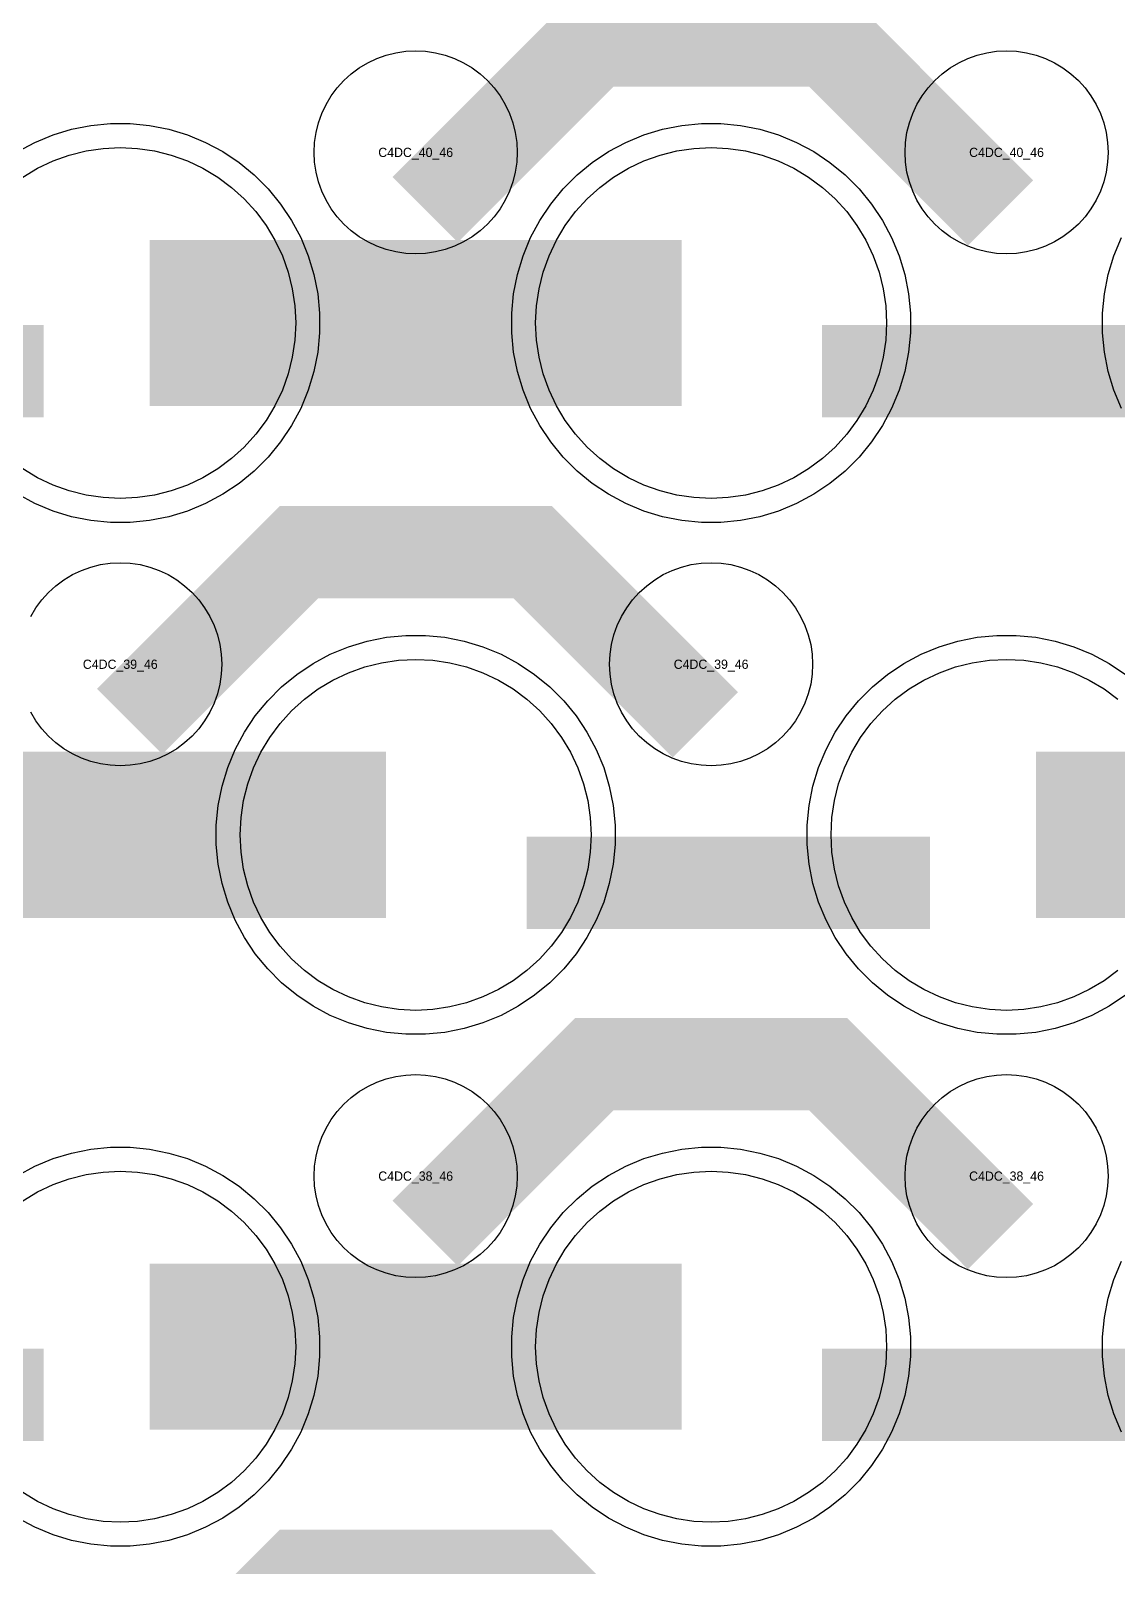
# Model space of a CAD drawing. Extents: x -11880 to 11880, y -14992 to 14992.
# Drawn here: x 2695.8 to 2990, y -9633.6 to -9217.9 of the extents above; entities that cross this region are included whole.
import ezdxf
from ezdxf.enums import TextEntityAlignment as Align

# ---------------------------------------------------------------- set-up
doc = ezdxf.new("R2010")
doc.units = 0
doc.header["$MEASUREMENT"] = 0
for name, color, linetype in [('GDS_775_DT_237', 138, 'CONTINUOUS'), ('RDL1_FS', 34, 'CONTINUOUS'), ('RDL_BS', 160, 'CONTINUOUS')]:
    doc.layers.add(name, color=color, linetype=linetype)

msp = doc.modelspace()

# ---------------------------------------------------------------- linework, layer by layer
at = {"layer": 'RDL1_FS'}
for points in [[(2693.605, -9257.498), (2697.605, -9255.1), (2701.819, -9253.108), (2706.209, -9251.536), (2710.732, -9250.404), (2715.343, -9249.72), (2720, -9249.491), (2724.657, -9249.72), (2729.268, -9250.404), (2733.791, -9251.536), (2738.181, -9253.108), (2742.395, -9255.1), (2746.395, -9257.498), (2750.14, -9260.276), (2753.594, -9263.406), (2756.724, -9266.86), (2759.502, -9270.605), (2761.9, -9274.605), (2763.892, -9278.819), (2765.464, -9283.209), (2766.596, -9287.732), (2767.28, -9292.343), (2767.509, -9297), (2767.28, -9301.657), (2766.596, -9306.268), (2765.464, -9310.791), (2763.892, -9315.181), (2761.9, -9319.395), (2759.502, -9323.395), (2756.724, -9327.14), (2753.594, -9330.594), (2750.14, -9333.724), (2746.395, -9336.502), (2742.395, -9338.9), (2738.181, -9340.892), (2733.791, -9342.464), (2729.268, -9343.596), (2724.657, -9344.28), (2720, -9344.509), (2715.343, -9344.28), (2710.732, -9343.596), (2706.209, -9342.464), (2701.819, -9340.892), (2697.605, -9338.9), (2693.605, -9336.502)], [(2990.14, -9472.289), (2986.395, -9475.067), (2982.395, -9477.465), (2978.181, -9479.457), (2973.791, -9481.029), (2969.268, -9482.161), (2964.657, -9482.845), (2960, -9483.074), (2955.343, -9482.845), (2950.732, -9482.161), (2946.209, -9481.029), (2941.819, -9479.457), (2937.605, -9477.465), (2933.605, -9475.067), (2929.86, -9472.289), (2926.406, -9469.159), (2923.276, -9465.705), (2920.498, -9461.96), (2918.1, -9457.96), (2916.108, -9453.746), (2914.536, -9449.356), (2913.404, -9444.833), (2912.72, -9440.222), (2912.491, -9435.565), (2912.72, -9430.908), (2913.404, -9426.297), (2914.536, -9421.774), (2916.108, -9417.384), (2918.1, -9413.17), (2920.498, -9409.17), (2923.276, -9405.425), (2926.406, -9401.971), (2929.86, -9398.841), (2933.605, -9396.063), (2937.605, -9393.665), (2941.819, -9391.673), (2946.209, -9390.101), (2950.732, -9388.969), (2955.343, -9388.285), (2960, -9388.056), (2964.657, -9388.285), (2969.268, -9388.969), (2973.791, -9390.101), (2978.181, -9391.673), (2982.395, -9393.665), (2986.395, -9396.063), (2990.14, -9398.841)]]:
    msp.add_lwpolyline(points, dxfattribs=at)
for points in [[(2880, -9344.509), (2875.343, -9344.28), (2870.732, -9343.596), (2866.209, -9342.464), (2861.819, -9340.892), (2857.605, -9338.9), (2853.605, -9336.502), (2849.86, -9333.724), (2846.406, -9330.594), (2843.276, -9327.14), (2840.498, -9323.395), (2838.1, -9319.395), (2836.108, -9315.181), (2834.536, -9310.791), (2833.404, -9306.268), (2832.72, -9301.657), (2832.491, -9297), (2832.72, -9292.343), (2833.404, -9287.732), (2834.536, -9283.209), (2836.108, -9278.819), (2838.1, -9274.605), (2840.498, -9270.605), (2843.276, -9266.86), (2846.406, -9263.406), (2849.86, -9260.276), (2853.605, -9257.498), (2857.605, -9255.1), (2861.819, -9253.108), (2866.209, -9251.536), (2870.732, -9250.404), (2875.343, -9249.72), (2880, -9249.491), (2884.657, -9249.72), (2889.268, -9250.404), (2893.791, -9251.536), (2898.181, -9253.108), (2902.395, -9255.1), (2906.395, -9257.498), (2910.14, -9260.276), (2913.594, -9263.406), (2916.724, -9266.86), (2919.502, -9270.605), (2921.9, -9274.605), (2923.892, -9278.819), (2925.464, -9283.209), (2926.596, -9287.732), (2927.28, -9292.343), (2927.509, -9297), (2927.28, -9301.657), (2926.596, -9306.268), (2925.464, -9310.791), (2923.892, -9315.181), (2921.9, -9319.395), (2919.502, -9323.395), (2916.724, -9327.14), (2913.594, -9330.594), (2910.14, -9333.724), (2906.395, -9336.502), (2902.395, -9338.9), (2898.181, -9340.892), (2893.791, -9342.464), (2889.268, -9343.596), (2884.657, -9344.28)], [(2800, -9483.074), (2795.343, -9482.845), (2790.732, -9482.161), (2786.209, -9481.029), (2781.819, -9479.457), (2777.605, -9477.465), (2773.605, -9475.067), (2769.86, -9472.289), (2766.406, -9469.159), (2763.276, -9465.705), (2760.498, -9461.96), (2758.1, -9457.96), (2756.108, -9453.746), (2754.536, -9449.356), (2753.404, -9444.833), (2752.72, -9440.222), (2752.491, -9435.565), (2752.72, -9430.908), (2753.404, -9426.297), (2754.536, -9421.774), (2756.108, -9417.384), (2758.1, -9413.17), (2760.498, -9409.17), (2763.276, -9405.425), (2766.406, -9401.971), (2769.86, -9398.841), (2773.605, -9396.063), (2777.605, -9393.665), (2781.819, -9391.673), (2786.209, -9390.101), (2790.732, -9388.969), (2795.343, -9388.285), (2800, -9388.056), (2804.657, -9388.285), (2809.268, -9388.969), (2813.791, -9390.101), (2818.181, -9391.673), (2822.395, -9393.665), (2826.395, -9396.063), (2830.14, -9398.841), (2833.594, -9401.971), (2836.724, -9405.425), (2839.502, -9409.17), (2841.9, -9413.17), (2843.892, -9417.384), (2845.464, -9421.774), (2846.596, -9426.297), (2847.28, -9430.908), (2847.509, -9435.565), (2847.28, -9440.222), (2846.596, -9444.833), (2845.464, -9449.356), (2843.892, -9453.746), (2841.9, -9457.96), (2839.502, -9461.96), (2836.724, -9465.705), (2833.594, -9469.159), (2830.14, -9472.289), (2826.395, -9475.067), (2822.395, -9477.465), (2818.181, -9479.457), (2813.791, -9481.029), (2809.268, -9482.161), (2804.657, -9482.845)]]:
    msp.add_lwpolyline(points, close=True, dxfattribs=at)
for points in [[(2728.002, -9297, 45, 45, 0), (2800.002, -9297, 45, 45, 0)], [(2800.002, -9297, 45, 45, 0), (2872.002, -9297, 45, 45, 0)], [(2648.002, -9435.565, 45, 45, 0), (2720.002, -9435.565, 45, 45, 0)], [(2720.002, -9435.565, 45, 45, 0), (2792.002, -9435.565, 45, 45, 0)], [(2968.002, -9435.565, 45, 45, 0), (3040.002, -9435.565, 45, 45, 0)]]:
    msp.add_lwpolyline(points, format="xyseb", dxfattribs=at)
at = {"layer": 'RDL1_FS', "color": 241, "true_color": 0xf7abae}
msp.add_lwpolyline([(2693.605, -9534.628), (2697.605, -9532.23), (2701.819, -9530.238), (2706.209, -9528.666), (2710.732, -9527.534), (2715.343, -9526.85), (2720, -9526.621), (2724.657, -9526.85), (2729.268, -9527.534), (2733.791, -9528.666), (2738.181, -9530.238), (2742.395, -9532.23), (2746.395, -9534.628), (2750.14, -9537.406), (2753.594, -9540.536), (2756.724, -9543.99), (2759.502, -9547.735), (2761.9, -9551.735), (2763.892, -9555.949), (2765.464, -9560.339), (2766.596, -9564.862), (2767.28, -9569.473), (2767.509, -9574.13), (2767.28, -9578.787), (2766.596, -9583.398), (2765.464, -9587.921), (2763.892, -9592.311), (2761.9, -9596.525), (2759.502, -9600.525), (2756.724, -9604.27), (2753.594, -9607.724), (2750.14, -9610.854), (2746.395, -9613.632), (2742.395, -9616.03), (2738.181, -9618.022), (2733.791, -9619.594), (2729.268, -9620.726), (2724.657, -9621.41), (2720, -9621.639), (2715.343, -9621.41), (2710.732, -9620.726), (2706.209, -9619.594), (2701.819, -9618.022), (2697.605, -9616.03), (2693.605, -9613.632)], dxfattribs=at)
msp.add_lwpolyline([(2880, -9621.639), (2875.343, -9621.41), (2870.732, -9620.726), (2866.209, -9619.594), (2861.819, -9618.022), (2857.605, -9616.03), (2853.605, -9613.632), (2849.86, -9610.854), (2846.406, -9607.724), (2843.276, -9604.27), (2840.498, -9600.525), (2838.1, -9596.525), (2836.108, -9592.311), (2834.536, -9587.921), (2833.404, -9583.398), (2832.72, -9578.787), (2832.491, -9574.13), (2832.72, -9569.473), (2833.404, -9564.862), (2834.536, -9560.339), (2836.108, -9555.949), (2838.1, -9551.735), (2840.498, -9547.735), (2843.276, -9543.99), (2846.406, -9540.536), (2849.86, -9537.406), (2853.605, -9534.628), (2857.605, -9532.23), (2861.819, -9530.238), (2866.209, -9528.666), (2870.732, -9527.534), (2875.343, -9526.85), (2880, -9526.621), (2884.657, -9526.85), (2889.268, -9527.534), (2893.791, -9528.666), (2898.181, -9530.238), (2902.395, -9532.23), (2906.395, -9534.628), (2910.14, -9537.406), (2913.594, -9540.536), (2916.724, -9543.99), (2919.502, -9547.735), (2921.9, -9551.735), (2923.892, -9555.949), (2925.464, -9560.339), (2926.596, -9564.862), (2927.28, -9569.473), (2927.509, -9574.13), (2927.28, -9578.787), (2926.596, -9583.398), (2925.464, -9587.921), (2923.892, -9592.311), (2921.9, -9596.525), (2919.502, -9600.525), (2916.724, -9604.27), (2913.594, -9607.724), (2910.14, -9610.854), (2906.395, -9613.632), (2902.395, -9616.03), (2898.181, -9618.022), (2893.791, -9619.594), (2889.268, -9620.726), (2884.657, -9621.41)], close=True, dxfattribs=at)
for points in [[(2728.002, -9574.13, 45, 45, 0), (2800.002, -9574.13, 45, 45, 0)], [(2800.002, -9574.13, 45, 45, 0), (2872.002, -9574.13, 45, 45, 0)]]:
    msp.add_lwpolyline(points, format="xyseb", dxfattribs=at)
at = {"layer": 'RDL_BS'}
for points in [[(2802.562, -9266.314, 25, 25, 0), (2848.377, -9220.499, 25, 25, 0), (2881.93, -9220.499, 25, 25, 0)], [(2958.401, -9267.213, 25, 25, 0), (2911.687, -9220.499, 25, 25, 0), (2881.929, -9220.499, 25, 25, 0)], [(2590.016, -9310.013, 25, 25, 0), (2699.281, -9310.013, 25, 25, 0)], [(2910.016, -9310.013, 25, 25, 0), (3019.281, -9310.013, 25, 25, 0)], [(2722.562, -9404.879, 25, 25, 0), (2768.377, -9359.064, 25, 25, 0), (2801.93, -9359.064, 25, 25, 0)], [(2878.401, -9405.778, 25, 25, 0), (2831.687, -9359.064, 25, 25, 0), (2801.929, -9359.064, 25, 25, 0)], [(2830.016, -9448.578, 25, 25, 0), (2939.281, -9448.578, 25, 25, 0)], [(2802.562, -9543.444, 25, 25, 0), (2848.377, -9497.629, 25, 25, 0), (2881.93, -9497.629, 25, 25, 0)], [(2958.401, -9544.343, 25, 25, 0), (2911.687, -9497.629, 25, 25, 0), (2881.929, -9497.629, 25, 25, 0)], [(2722.562, -9682.009, 25, 25, 0), (2768.377, -9636.194, 25, 25, 0), (2801.93, -9636.194, 25, 25, 0)], [(2878.401, -9682.908, 25, 25, 0), (2831.687, -9636.194, 25, 25, 0), (2801.929, -9636.194, 25, 25, 0)]]:
    msp.add_lwpolyline(points, format="xyseb", dxfattribs=at)
for points in [[(2800, -9278.306), (2797.307, -9278.174), (2794.635, -9277.778), (2792.016, -9277.121), (2789.481, -9276.214), (2787.044, -9275.062), (2784.72, -9273.669), (2782.557, -9272.066), (2780.558, -9270.254), (2778.746, -9268.255), (2777.143, -9266.092), (2775.75, -9263.768), (2774.598, -9261.331), (2773.691, -9258.796), (2773.034, -9256.177), (2772.638, -9253.505), (2772.506, -9250.812), (2772.638, -9248.119), (2773.034, -9245.447), (2773.691, -9242.828), (2774.598, -9240.293), (2775.75, -9237.856), (2777.143, -9235.532), (2778.746, -9233.369), (2780.558, -9231.37), (2782.557, -9229.558), (2784.72, -9227.955), (2787.044, -9226.562), (2789.481, -9225.41), (2792.016, -9224.503), (2794.635, -9223.846), (2797.307, -9223.45), (2800, -9223.318), (2802.693, -9223.45), (2805.365, -9223.846), (2807.984, -9224.503), (2810.519, -9225.41), (2812.956, -9226.562), (2815.28, -9227.955), (2817.443, -9229.558), (2819.442, -9231.37), (2821.254, -9233.369), (2822.857, -9235.532), (2824.25, -9237.856), (2825.402, -9240.293), (2826.309, -9242.828), (2826.966, -9245.447), (2827.362, -9248.119), (2827.494, -9250.812), (2827.362, -9253.505), (2826.966, -9256.177), (2826.309, -9258.796), (2825.402, -9261.331), (2824.25, -9263.768), (2822.857, -9266.092), (2821.254, -9268.255), (2819.442, -9270.254), (2817.443, -9272.066), (2815.28, -9273.669), (2812.956, -9275.062), (2810.519, -9276.214), (2807.984, -9277.121), (2805.365, -9277.778), (2802.693, -9278.174)], [(2960, -9278.306), (2957.307, -9278.174), (2954.635, -9277.778), (2952.016, -9277.121), (2949.481, -9276.214), (2947.044, -9275.062), (2944.72, -9273.669), (2942.557, -9272.066), (2940.558, -9270.254), (2938.746, -9268.255), (2937.143, -9266.092), (2935.75, -9263.768), (2934.598, -9261.331), (2933.691, -9258.796), (2933.034, -9256.177), (2932.638, -9253.505), (2932.506, -9250.812), (2932.638, -9248.119), (2933.034, -9245.447), (2933.691, -9242.828), (2934.598, -9240.293), (2935.75, -9237.856), (2937.143, -9235.532), (2938.746, -9233.369), (2940.558, -9231.37), (2942.557, -9229.558), (2944.72, -9227.955), (2947.044, -9226.562), (2949.481, -9225.41), (2952.016, -9224.503), (2954.635, -9223.846), (2957.307, -9223.45), (2960, -9223.318), (2962.693, -9223.45), (2965.365, -9223.846), (2967.984, -9224.503), (2970.519, -9225.41), (2972.956, -9226.562), (2975.28, -9227.955), (2977.443, -9229.558), (2979.442, -9231.37), (2981.254, -9233.369), (2982.857, -9235.532), (2984.25, -9237.856), (2985.402, -9240.293), (2986.309, -9242.828), (2986.966, -9245.447), (2987.362, -9248.119), (2987.494, -9250.812), (2987.362, -9253.505), (2986.966, -9256.177), (2986.309, -9258.796), (2985.402, -9261.331), (2984.25, -9263.768), (2982.857, -9266.092), (2981.254, -9268.255), (2979.442, -9270.254), (2977.443, -9272.066), (2975.28, -9273.669), (2972.956, -9275.062), (2970.519, -9276.214), (2967.984, -9277.121), (2965.365, -9277.778), (2962.693, -9278.174)], [(2877.356, -9351), (2872.062, -9350.483), (2866.835, -9349.437), (2861.795, -9347.906), (2856.885, -9345.875), (2852.223, -9343.383), (2847.809, -9340.436), (2843.708, -9337.074), (2839.926, -9333.292), (2836.564, -9329.191), (2833.617, -9324.777), (2831.125, -9320.115), (2829.094, -9315.205), (2827.563, -9310.165), (2826.517, -9304.938), (2826, -9299.644), (2826, -9294.356), (2826.517, -9289.062), (2827.563, -9283.835), (2829.094, -9278.795), (2831.125, -9273.885), (2833.617, -9269.223), (2836.564, -9264.809), (2839.926, -9260.708), (2843.708, -9256.926), (2847.809, -9253.564), (2852.223, -9250.617), (2856.885, -9248.125), (2861.795, -9246.094), (2866.835, -9244.563), (2872.062, -9243.517), (2877.356, -9243), (2882.644, -9243), (2887.938, -9243.517), (2893.165, -9244.563), (2898.205, -9246.094), (2903.115, -9248.125), (2907.777, -9250.617), (2912.191, -9253.564), (2916.292, -9256.926), (2920.074, -9260.708), (2923.436, -9264.809), (2926.383, -9269.223), (2928.875, -9273.885), (2930.906, -9278.795), (2932.437, -9283.835), (2933.483, -9289.062), (2934, -9294.356), (2934, -9299.644), (2933.483, -9304.938), (2932.437, -9310.165), (2930.906, -9315.205), (2928.875, -9320.115), (2926.383, -9324.777), (2923.436, -9329.191), (2920.074, -9333.292), (2916.292, -9337.074), (2912.191, -9340.436), (2907.777, -9343.383), (2903.115, -9345.875), (2898.205, -9347.906), (2893.165, -9349.437), (2887.938, -9350.483), (2882.644, -9351)], [(2880, -9416.871), (2877.307, -9416.739), (2874.635, -9416.343), (2872.016, -9415.686), (2869.481, -9414.779), (2867.044, -9413.627), (2864.72, -9412.234), (2862.557, -9410.631), (2860.558, -9408.819), (2858.746, -9406.82), (2857.143, -9404.657), (2855.75, -9402.333), (2854.598, -9399.896), (2853.691, -9397.361), (2853.034, -9394.742), (2852.638, -9392.07), (2852.506, -9389.377), (2852.638, -9386.684), (2853.034, -9384.012), (2853.691, -9381.393), (2854.598, -9378.858), (2855.75, -9376.421), (2857.143, -9374.097), (2858.746, -9371.934), (2860.558, -9369.935), (2862.557, -9368.123), (2864.72, -9366.52), (2867.044, -9365.127), (2869.481, -9363.975), (2872.016, -9363.068), (2874.635, -9362.411), (2877.307, -9362.015), (2880, -9361.883), (2882.693, -9362.015), (2885.365, -9362.411), (2887.984, -9363.068), (2890.519, -9363.975), (2892.956, -9365.127), (2895.28, -9366.52), (2897.443, -9368.123), (2899.442, -9369.935), (2901.254, -9371.934), (2902.857, -9374.097), (2904.25, -9376.421), (2905.402, -9378.858), (2906.309, -9381.393), (2906.966, -9384.012), (2907.362, -9386.684), (2907.494, -9389.377), (2907.362, -9392.07), (2906.966, -9394.742), (2906.309, -9397.361), (2905.402, -9399.896), (2904.25, -9402.333), (2902.857, -9404.657), (2901.254, -9406.82), (2899.442, -9408.819), (2897.443, -9410.631), (2895.28, -9412.234), (2892.956, -9413.627), (2890.519, -9414.779), (2887.984, -9415.686), (2885.365, -9416.343), (2882.693, -9416.739)], [(2797.356, -9489.565), (2792.062, -9489.048), (2786.835, -9488.002), (2781.795, -9486.471), (2776.885, -9484.44), (2772.223, -9481.948), (2767.809, -9479.001), (2763.708, -9475.639), (2759.926, -9471.857), (2756.564, -9467.756), (2753.617, -9463.342), (2751.125, -9458.68), (2749.094, -9453.77), (2747.563, -9448.73), (2746.517, -9443.503), (2746, -9438.209), (2746, -9432.921), (2746.517, -9427.627), (2747.563, -9422.4), (2749.094, -9417.36), (2751.125, -9412.45), (2753.617, -9407.788), (2756.564, -9403.374), (2759.926, -9399.273), (2763.708, -9395.491), (2767.809, -9392.129), (2772.223, -9389.182), (2776.885, -9386.69), (2781.795, -9384.659), (2786.835, -9383.128), (2792.062, -9382.082), (2797.356, -9381.565), (2802.644, -9381.565), (2807.938, -9382.082), (2813.165, -9383.128), (2818.205, -9384.659), (2823.115, -9386.69), (2827.777, -9389.182), (2832.191, -9392.129), (2836.292, -9395.491), (2840.074, -9399.273), (2843.436, -9403.374), (2846.383, -9407.788), (2848.875, -9412.45), (2850.906, -9417.36), (2852.437, -9422.4), (2853.483, -9427.627), (2854, -9432.921), (2854, -9438.209), (2853.483, -9443.503), (2852.437, -9448.73), (2850.906, -9453.77), (2848.875, -9458.68), (2846.383, -9463.342), (2843.436, -9467.756), (2840.074, -9471.857), (2836.292, -9475.639), (2832.191, -9479.001), (2827.777, -9481.948), (2823.115, -9484.44), (2818.205, -9486.471), (2813.165, -9488.002), (2807.938, -9489.048), (2802.644, -9489.565)], [(2800, -9555.436), (2797.307, -9555.304), (2794.635, -9554.908), (2792.016, -9554.251), (2789.481, -9553.344), (2787.044, -9552.192), (2784.72, -9550.799), (2782.557, -9549.196), (2780.558, -9547.384), (2778.746, -9545.385), (2777.143, -9543.222), (2775.75, -9540.898), (2774.598, -9538.461), (2773.691, -9535.926), (2773.034, -9533.307), (2772.638, -9530.635), (2772.506, -9527.942), (2772.638, -9525.249), (2773.034, -9522.577), (2773.691, -9519.958), (2774.598, -9517.423), (2775.75, -9514.986), (2777.143, -9512.662), (2778.746, -9510.499), (2780.558, -9508.5), (2782.557, -9506.688), (2784.72, -9505.085), (2787.044, -9503.692), (2789.481, -9502.54), (2792.016, -9501.633), (2794.635, -9500.976), (2797.307, -9500.58), (2800, -9500.448), (2802.693, -9500.58), (2805.365, -9500.976), (2807.984, -9501.633), (2810.519, -9502.54), (2812.956, -9503.692), (2815.28, -9505.085), (2817.443, -9506.688), (2819.442, -9508.5), (2821.254, -9510.499), (2822.857, -9512.662), (2824.25, -9514.986), (2825.402, -9517.423), (2826.309, -9519.958), (2826.966, -9522.577), (2827.362, -9525.249), (2827.494, -9527.942), (2827.362, -9530.635), (2826.966, -9533.307), (2826.309, -9535.926), (2825.402, -9538.461), (2824.25, -9540.898), (2822.857, -9543.222), (2821.254, -9545.385), (2819.442, -9547.384), (2817.443, -9549.196), (2815.28, -9550.799), (2812.956, -9552.192), (2810.519, -9553.344), (2807.984, -9554.251), (2805.365, -9554.908), (2802.693, -9555.304)], [(2960, -9555.436), (2957.307, -9555.304), (2954.635, -9554.908), (2952.016, -9554.251), (2949.481, -9553.344), (2947.044, -9552.192), (2944.72, -9550.799), (2942.557, -9549.196), (2940.558, -9547.384), (2938.746, -9545.385), (2937.143, -9543.222), (2935.75, -9540.898), (2934.598, -9538.461), (2933.691, -9535.926), (2933.034, -9533.307), (2932.638, -9530.635), (2932.506, -9527.942), (2932.638, -9525.249), (2933.034, -9522.577), (2933.691, -9519.958), (2934.598, -9517.423), (2935.75, -9514.986), (2937.143, -9512.662), (2938.746, -9510.499), (2940.558, -9508.5), (2942.557, -9506.688), (2944.72, -9505.085), (2947.044, -9503.692), (2949.481, -9502.54), (2952.016, -9501.633), (2954.635, -9500.976), (2957.307, -9500.58), (2960, -9500.448), (2962.693, -9500.58), (2965.365, -9500.976), (2967.984, -9501.633), (2970.519, -9502.54), (2972.956, -9503.692), (2975.28, -9505.085), (2977.443, -9506.688), (2979.442, -9508.5), (2981.254, -9510.499), (2982.857, -9512.662), (2984.25, -9514.986), (2985.402, -9517.423), (2986.309, -9519.958), (2986.966, -9522.577), (2987.362, -9525.249), (2987.494, -9527.942), (2987.362, -9530.635), (2986.966, -9533.307), (2986.309, -9535.926), (2985.402, -9538.461), (2984.25, -9540.898), (2982.857, -9543.222), (2981.254, -9545.385), (2979.442, -9547.384), (2977.443, -9549.196), (2975.28, -9550.799), (2972.956, -9552.192), (2970.519, -9553.344), (2967.984, -9554.251), (2965.365, -9554.908), (2962.693, -9555.304)]]:
    msp.add_lwpolyline(points, close=True, dxfattribs=at)
for points in [[(2692.223, -9250.617), (2696.885, -9248.125), (2701.795, -9246.094), (2706.835, -9244.563), (2712.062, -9243.517), (2717.356, -9243), (2722.644, -9243), (2727.938, -9243.517), (2733.165, -9244.563), (2738.205, -9246.094), (2743.115, -9248.125), (2747.777, -9250.617), (2752.191, -9253.564), (2756.292, -9256.926), (2760.074, -9260.708), (2763.436, -9264.809), (2766.383, -9269.223), (2768.875, -9273.885), (2770.906, -9278.795), (2772.437, -9283.835), (2773.483, -9289.062), (2774, -9294.356), (2774, -9299.644), (2773.483, -9304.938), (2772.437, -9310.165), (2770.906, -9315.205), (2768.875, -9320.115), (2766.383, -9324.777), (2763.436, -9329.191), (2760.074, -9333.292), (2756.292, -9337.074), (2752.191, -9340.436), (2747.777, -9343.383), (2743.115, -9345.875), (2738.205, -9347.906), (2733.165, -9349.437), (2727.938, -9350.483), (2722.644, -9351), (2717.356, -9351), (2712.062, -9350.483), (2706.835, -9349.437), (2701.795, -9347.906), (2696.885, -9345.875), (2692.223, -9343.383)], [(2991.125, -9320.115), (2989.094, -9315.205), (2987.563, -9310.165), (2986.517, -9304.938), (2986, -9299.644), (2986, -9294.356), (2986.517, -9289.062), (2987.563, -9283.835), (2989.094, -9278.795), (2991.125, -9273.885)], [(2695.75, -9376.421), (2697.143, -9374.097), (2698.746, -9371.934), (2700.558, -9369.935), (2702.557, -9368.123), (2704.72, -9366.52), (2707.044, -9365.127), (2709.481, -9363.975), (2712.016, -9363.068), (2714.635, -9362.411), (2717.307, -9362.015), (2720, -9361.883), (2722.693, -9362.015), (2725.365, -9362.411), (2727.984, -9363.068), (2730.519, -9363.975), (2732.956, -9365.127), (2735.28, -9366.52), (2737.443, -9368.123), (2739.442, -9369.935), (2741.254, -9371.934), (2742.857, -9374.097), (2744.25, -9376.421), (2745.402, -9378.858), (2746.309, -9381.393), (2746.966, -9384.012), (2747.362, -9386.684), (2747.494, -9389.377), (2747.362, -9392.07), (2746.966, -9394.742), (2746.309, -9397.361), (2745.402, -9399.896), (2744.25, -9402.333), (2742.857, -9404.657), (2741.254, -9406.82), (2739.442, -9408.819), (2737.443, -9410.631), (2735.28, -9412.234), (2732.956, -9413.627), (2730.519, -9414.779), (2727.984, -9415.686), (2725.365, -9416.343), (2722.693, -9416.739), (2720, -9416.871), (2717.307, -9416.739), (2714.635, -9416.343), (2712.016, -9415.686), (2709.481, -9414.779), (2707.044, -9413.627), (2704.72, -9412.234), (2702.557, -9410.631), (2700.558, -9408.819), (2698.746, -9406.82), (2697.143, -9404.657), (2695.75, -9402.333)], [(2992.191, -9479.001), (2987.777, -9481.948), (2983.115, -9484.44), (2978.205, -9486.471), (2973.165, -9488.002), (2967.938, -9489.048), (2962.644, -9489.565), (2957.356, -9489.565), (2952.062, -9489.048), (2946.835, -9488.002), (2941.795, -9486.471), (2936.885, -9484.44), (2932.223, -9481.948), (2927.809, -9479.001), (2923.708, -9475.639), (2919.926, -9471.857), (2916.564, -9467.756), (2913.617, -9463.342), (2911.125, -9458.68), (2909.094, -9453.77), (2907.563, -9448.73), (2906.517, -9443.503), (2906, -9438.209), (2906, -9432.921), (2906.517, -9427.627), (2907.563, -9422.4), (2909.094, -9417.36), (2911.125, -9412.45), (2913.617, -9407.788), (2916.564, -9403.374), (2919.926, -9399.273), (2923.708, -9395.491), (2927.809, -9392.129), (2932.223, -9389.182), (2936.885, -9386.69), (2941.795, -9384.659), (2946.835, -9383.128), (2952.062, -9382.082), (2957.356, -9381.565), (2962.644, -9381.565), (2967.938, -9382.082), (2973.165, -9383.128), (2978.205, -9384.659), (2983.115, -9386.69), (2987.777, -9389.182), (2992.191, -9392.129)]]:
    msp.add_lwpolyline(points, dxfattribs=at)
at = {"layer": 'RDL_BS', "color": 241, "true_color": 0xf7abae}
for points in [[(2692.223, -9527.747), (2696.885, -9525.255), (2701.795, -9523.224), (2706.835, -9521.693), (2712.062, -9520.647), (2717.356, -9520.13), (2722.644, -9520.13), (2727.938, -9520.647), (2733.165, -9521.693), (2738.205, -9523.224), (2743.115, -9525.255), (2747.777, -9527.747), (2752.191, -9530.694), (2756.292, -9534.056), (2760.074, -9537.838), (2763.436, -9541.939), (2766.383, -9546.353), (2768.875, -9551.015), (2770.906, -9555.925), (2772.437, -9560.965), (2773.483, -9566.192), (2774, -9571.486), (2774, -9576.774), (2773.483, -9582.068), (2772.437, -9587.295), (2770.906, -9592.335), (2768.875, -9597.245), (2766.383, -9601.907), (2763.436, -9606.321), (2760.074, -9610.422), (2756.292, -9614.204), (2752.191, -9617.566), (2747.777, -9620.513), (2743.115, -9623.005), (2738.205, -9625.036), (2733.165, -9626.567), (2727.938, -9627.613), (2722.644, -9628.13), (2717.356, -9628.13), (2712.062, -9627.613), (2706.835, -9626.567), (2701.795, -9625.036), (2696.885, -9623.005), (2692.223, -9620.513)], [(2991.125, -9597.245), (2989.094, -9592.335), (2987.563, -9587.295), (2986.517, -9582.068), (2986, -9576.774), (2986, -9571.486), (2986.517, -9566.192), (2987.563, -9560.965), (2989.094, -9555.925), (2991.125, -9551.015)]]:
    msp.add_lwpolyline(points, dxfattribs=at)
msp.add_lwpolyline([(2877.356, -9628.13), (2872.062, -9627.613), (2866.835, -9626.567), (2861.795, -9625.036), (2856.885, -9623.005), (2852.223, -9620.513), (2847.809, -9617.566), (2843.708, -9614.204), (2839.926, -9610.422), (2836.564, -9606.321), (2833.617, -9601.907), (2831.125, -9597.245), (2829.094, -9592.335), (2827.563, -9587.295), (2826.517, -9582.068), (2826, -9576.774), (2826, -9571.486), (2826.517, -9566.192), (2827.563, -9560.965), (2829.094, -9555.925), (2831.125, -9551.015), (2833.617, -9546.353), (2836.564, -9541.939), (2839.926, -9537.838), (2843.708, -9534.056), (2847.809, -9530.694), (2852.223, -9527.747), (2856.885, -9525.255), (2861.795, -9523.224), (2866.835, -9521.693), (2872.062, -9520.647), (2877.356, -9520.13), (2882.644, -9520.13), (2887.938, -9520.647), (2893.165, -9521.693), (2898.205, -9523.224), (2903.115, -9525.255), (2907.777, -9527.747), (2912.191, -9530.694), (2916.292, -9534.056), (2920.074, -9537.838), (2923.436, -9541.939), (2926.383, -9546.353), (2928.875, -9551.015), (2930.906, -9555.925), (2932.437, -9560.965), (2933.483, -9566.192), (2934, -9571.486), (2934, -9576.774), (2933.483, -9582.068), (2932.437, -9587.295), (2930.906, -9592.335), (2928.875, -9597.245), (2926.383, -9601.907), (2923.436, -9606.321), (2920.074, -9610.422), (2916.292, -9614.204), (2912.191, -9617.566), (2907.777, -9620.513), (2903.115, -9623.005), (2898.205, -9625.036), (2893.165, -9626.567), (2887.938, -9627.613), (2882.644, -9628.13)], close=True, dxfattribs=at)
for points in [[(2590.016, -9587.143, 25, 25, 0), (2699.281, -9587.143, 25, 25, 0)], [(2910.016, -9587.143, 25, 25, 0), (3019.281, -9587.143, 25, 25, 0)]]:
    msp.add_lwpolyline(points, format="xyseb", dxfattribs=at)

# ---------------------------------------------------------------- texts
at = {"layer": 'GDS_775_DT_237'}
for s, p in [('C4DC_40_46', (2800, -9250.812)), ('C4DC_40_46', (2800, -9250.812)), ('C4DC_40_46', (2960, -9250.812)), ('C4DC_40_46', (2960, -9250.812)), ('C4DC_39_46', (2720, -9389.377)), ('C4DC_39_46', (2720, -9389.377)), ('C4DC_39_46', (2880, -9389.377)), ('C4DC_39_46', (2880, -9389.377)), ('C4DC_38_46', (2800, -9527.942)), ('C4DC_38_46', (2800, -9527.942)), ('C4DC_38_46', (2960, -9527.942)), ('C4DC_38_46', (2960, -9527.942))]:
    msp.add_text(s, height=2.5, dxfattribs=at).set_placement(p, align=Align.MIDDLE_CENTER)

doc.saveas('drawing.dxf')
